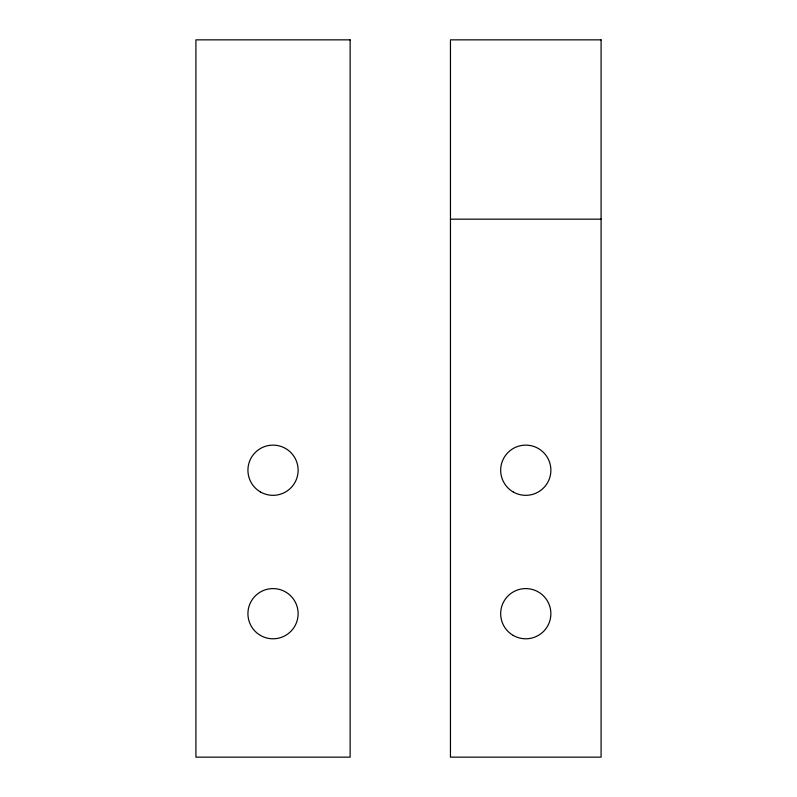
<?xml version="1.0" encoding="UTF-8"?>
<svg xmlns="http://www.w3.org/2000/svg" width="797" height="797" viewBox="0 0 797 797"><rect width="100%" height="100%" fill="white"/><g stroke="black" fill="none" stroke-linecap="round" stroke-linejoin="round"><path stroke-width="1.2" d="M450.454 219.175L601.087 219.175M350.132 39.85L195.913 39.85L195.913 757.15L350.132 757.15L350.132 39.85M601.087 39.85L450.454 39.85L450.454 757.15L601.087 757.15L601.087 39.85M513.218 635.428A25.105 25.105 0 0 0 550.876 613.69A25.105 25.105 0 0 0 513.218 591.952A25.105 25.105 0 0 0 513.218 635.428M513.218 491.968A25.105 25.105 0 0 0 550.876 470.23A25.105 25.105 0 0 0 513.218 448.492A25.105 25.105 0 0 0 513.218 491.968M260.47 491.968A25.105 25.105 0 0 0 298.128 470.23A25.105 25.105 0 0 0 260.47 448.492A25.105 25.105 0 0 0 260.47 491.968M260.47 635.428A25.105 25.105 0 0 0 298.128 613.69A25.105 25.105 0 0 0 260.47 591.952A25.105 25.105 0 0 0 260.47 635.428"/></g></svg>
